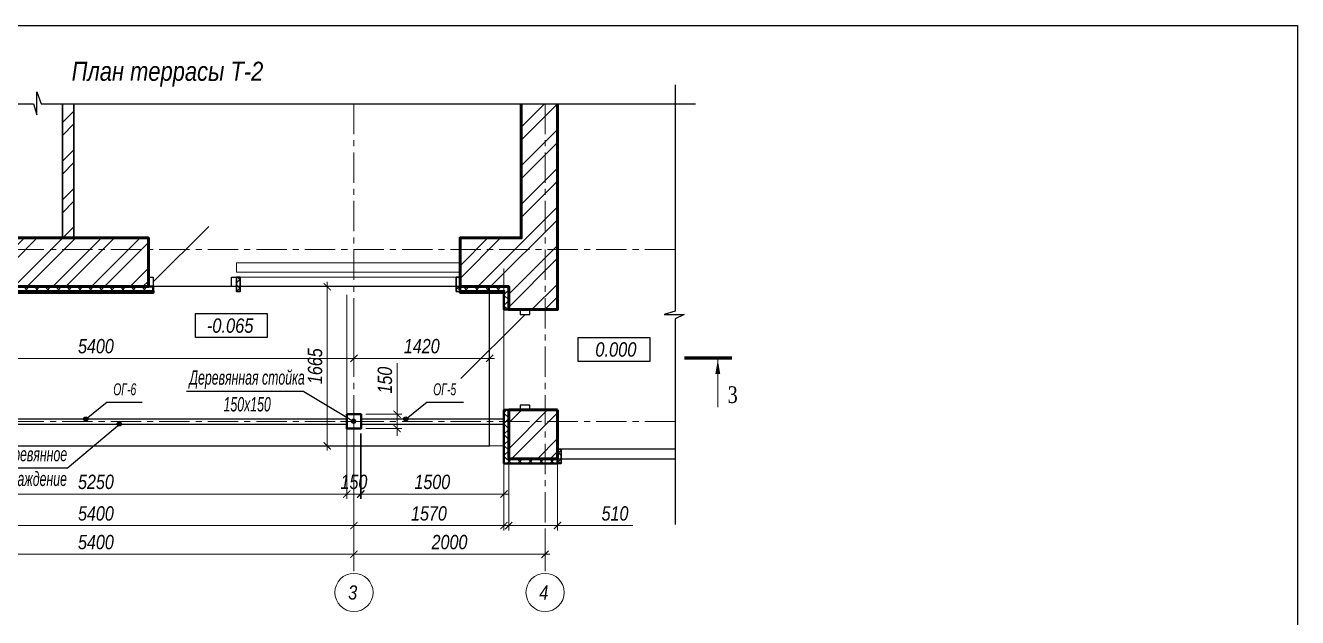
# Model space of a CAD drawing. Header units: millimetres. Extents: x 1582001 to 3303937, y 226471 to 491235.
# Drawn here: x 1638878 to 1665501, y 337753 to 350145 of the extents above; entities that cross this region are included whole.
import ezdxf
from ezdxf.enums import TextEntityAlignment as Align

# ---------------------------------------------------------------- set-up
doc = ezdxf.new("R2010")
doc.units = ezdxf.units.MM
doc.linetypes.add('CENTER', pattern=[50.8, 31.75, -6.35, 6.35, -6.35])
doc.linetypes.add('DASHDOT', pattern=[25.4, 12.7, -6.35, 0, -6.35])
doc.layers.get('Defpoints').update_dxf_attribs({"color": 255, "lineweight": 30})
for name, color, linetype, lineweight in [('A-Wall-G', 22, 'Continuous', 50), ('Двери', 173, 'Continuous', 25), ('Кирпич', 253, 'Continuous', 9), ('Лестница', 74, 'Continuous', 25), ('Окна', 4, 'Continuous', 18), ('Оси', 251, 'CENTER', 9), ('Перегородки', 202, 'Continuous', 30), ('Размеры', 7, 'Continuous', 18), ('Стены несущие', 7, 'Continuous', 40), ('СТОЙКИ', 26, 'Continuous', 40), ('Текст-пояснений', 135, 'Continuous', 15), ('Утеплитель', 145, 'Continuous', 9)]:
    doc.layers.add(name, color=color, linetype=linetype, lineweight=lineweight)
for name, color, linetype in [('Rasmer', 135, 'Continuous'), ('Text primechania', 135, 'Continuous'), ('Формуляр', 138, 'Continuous')]:
    doc.layers.add(name, color=color, linetype=linetype)
doc.styles.add('GOST 2.304', font='ARIALNI.TTF', dxfattribs={"width": 0.98, "height": 300})
doc.styles.add('Romant', font='times.ttf')
doc.styles.add('STYLE1', font='ARIALNI.TTF', dxfattribs={"height": 300})
doc.styles.add('стиль1', font='ARIALNI.TTF', dxfattribs={"width": 0.98, "height": 300})
doc.dimstyles.new('50', dxfattribs={"dimtxt": 270, "dimasz": 150, "dimexe": 100, "dimexo": 100, "dimgap": 100, "dimtad": 1, "dimdec": 0, "dimlfac": 0.5, "dimzin": 0, "dimdsep": 46, "dimtxsty": 'стиль1', "dimblk": 'ARCHTICK', "dimcen": 0, "dimdle": 100, "dimclrd": 256, "dimclre": 256, "dimclrt": 256, "dimadec": 0, "dimazin": 0, "dimtfac": 1, "dimtdec": 0, "dimtix": 1, "dimtmove": 1, "dimatfit": 0, "dimldrblk": 'DOTSMALL', "dimfxl": 0, "dimtolj": 1, "dimtzin": 0, "dimlwd": -1, "dimlwe": -1, "dimarcsym": 0})

# ---------------------------------------------------------------- blocks, each defined once
blk = doc.blocks.new('*U12')
h = blk.add_hatch()
h.set_pattern_fill('ANSI37', color=256, scale=20, angle=360, style=0)
h.set_pattern_definition([(45, (-10215.04, -115358.71), (-44.90128, 44.90128), []), (135, (-10215.04, -115358.71), (-44.90128, -44.90128), [])])
h.paths.add_polyline_path([(40, -50), (40, 50), (0, 50), (0, -50)])
h = blk.add_hatch()
h.set_pattern_fill('ANSI37', color=256, scale=20, angle=360, style=0)
h.set_pattern_definition([(45, (-8475.04, -115358.71), (-44.90128, 44.90128), []), (135, (-8475.04, -115358.71), (-44.90128, -44.90128), [])])
h.paths.add_polyline_path([(2300, -50), (2340, -50), (2340, 100), (2300, 100)])
for points in [[(0, 250), (2340, 250), (2340, 150), (0, 150)], [(0, 100), (2340, 100), (2340, 0), (0, 0)]]:
    blk.add_lwpolyline(points, close=True)
at = {"layer": 'Утеплитель', "lineweight": 30}
for points in [[(0, 100), (40, 100), (40, -50), (0, -50)], [(2300, 100), (2340, 100), (2340, -50), (2300, -50)]]:
    blk.add_lwpolyline(points, close=True, dxfattribs=at)
blk = doc.blocks.new('_ArchTick')
at = {"color": 0, "linetype": 'ByBlock', "const_width": 0.15}
blk.add_lwpolyline([(-0.5, -0.5), (0.5, 0.5)], dxfattribs=at)
blk = doc.blocks.new('*D1248')
at = {"layer": 'Defpoints', "color": 0, "lineweight": -3, "transparency": 16777216}
for p in [(1858987, 262367), (1860007, 262367), (1858987, 260967)]:
    blk.add_point(p, dxfattribs=at)
at = {"layer": 'Размеры', "transparency": 16777216}
for p, q in [((1858987, 262267), (1858987, 260867)), ((1860007, 262267), (1860007, 260867)), ((1858987, 260967), (1858837, 260967)), ((1860007, 260967), (1858987, 260967)), ((1860007, 260967), (1858987, 260967)), ((1860007, 260967), (1860157, 260967)), ((1861582, 260967), (1860007, 260967))]:
    blk.add_line(p, q, dxfattribs=at)
at = {"layer": 'Размеры', "transparency": 16777216, "xscale": 150, "yscale": 150, "zscale": 150}
blk.add_blockref('_ArchTick', (1858987, 260967), dxfattribs=at)
at = {"layer": 'Размеры', "transparency": 16777216, "xscale": 150, "yscale": 150, "zscale": 150, "rotation": 180}
blk.add_blockref('_ArchTick', (1860007, 260967), dxfattribs=at)
at = {"layer": 'Размеры', "transparency": 16777216, "insert": (1861211, 261220), "char_height": 300, "attachment_point": 5, "style": 'стиль1'}
blk.add_mtext('\\A1;510', dxfattribs=at)
blk = doc.blocks.new('_DotSmall')
at = {"color": 0, "linetype": 'ByBlock', "const_width": 0.5}
blk.add_lwpolyline([(-0.0625, 0, 1), (0.0625, 0, 1)], format="xyb", close=True, dxfattribs=at)
blk = doc.blocks.new('*D1234')
at = {"layer": 'Defpoints', "color": 0, "lineweight": -3, "transparency": 16777216}
for p in [(1855747, 262997), (1844947, 261702), (1844947, 260967)]:
    blk.add_point(p, dxfattribs=at)
at = {"layer": 'Размеры', "transparency": 16777216}
for p, q in [((1855747, 262897), (1855747, 260867)), ((1844947, 261602), (1844947, 260867)), ((1855847, 260967), (1844847, 260967))]:
    blk.add_line(p, q, dxfattribs=at)
at = {"layer": 'Размеры', "transparency": 16777216, "xscale": 150, "yscale": 150, "zscale": 150, "rotation": 180}
blk.add_blockref('_ArchTick', (1844947, 260967), dxfattribs=at)
at = {"layer": 'Размеры', "transparency": 16777216, "xscale": 150, "yscale": 150, "zscale": 150}
blk.add_blockref('_ArchTick', (1855747, 260967), dxfattribs=at)
at = {"layer": 'Размеры', "transparency": 16777216, "insert": (1850347, 261220), "char_height": 300, "attachment_point": 5, "style": 'стиль1'}
blk.add_mtext('\\A1;5400', dxfattribs=at)
blk = doc.blocks.new('*D1236')
at = {"layer": 'Defpoints', "color": 0, "lineweight": -3, "transparency": 16777216}
for p in [(1858987, 265967), (1855187, 262637), (1858987, 262637)]:
    blk.add_point(p, dxfattribs=at)
at = {"layer": 'Размеры', "transparency": 16777216}
for p, q in [((1858887, 265967), (1855087, 265967)), ((1855187, 266067), (1855187, 262537)), ((1858887, 262637), (1855087, 262637))]:
    blk.add_line(p, q, dxfattribs=at)
at = {"layer": 'Размеры', "transparency": 16777216, "xscale": 150, "yscale": 150, "zscale": 150}
for p, rotation in [((1855187, 265967), 90), ((1855187, 262637), 270)]:
    blk.add_blockref('_ArchTick', p, dxfattribs=dict(at, rotation=rotation))
at = {"layer": 'Размеры', "transparency": 16777216, "insert": (1854934, 264302), "char_height": 300, "attachment_point": 5, "rotation": 90, "style": 'стиль1'}
blk.add_mtext('\\A1;1665', dxfattribs=at)
blk = doc.blocks.new('*U16')
blk.add_line((0, -50), (-672, -722))
for points in [[(-50, 0), (-50, -50), (50, -50), (50, 0)], [(-50, -1000), (-50, -1050), (50, -1050), (50, -1000)]]:
    blk.add_lwpolyline(points, close=True)
blk = doc.blocks.new('*U23')
blk.add_line((50, 0), (630, 580))
for points in [[(0, 50), (50, 50), (50, -50), (0, -50)], [(870, 50), (920, 50), (920, -50), (870, -50)]]:
    blk.add_lwpolyline(points, close=True)
blk = doc.blocks.new('*D1256')
at = {"layer": 'Defpoints', "color": 0, "lineweight": -3, "transparency": 16777216}
for p in [(1855597, 262997), (1855897, 262997), (1855897, 261626)]:
    blk.add_point(p, dxfattribs=at)
at = {"layer": 'Размеры', "transparency": 16777216}
for p, q in [((1855597, 262897), (1855597, 261526)), ((1855897, 262897), (1855897, 261526)), ((1855597, 261626), (1855447, 261626)), ((1855597, 261626), (1855897, 261626)), ((1855897, 261626), (1856047, 261626))]:
    blk.add_line(p, q, dxfattribs=at)
at = {"layer": 'Размеры', "transparency": 16777216, "xscale": 150, "yscale": 150, "zscale": 150}
blk.add_blockref('_ArchTick', (1855597, 261626), dxfattribs=at)
at = {"layer": 'Размеры', "transparency": 16777216, "xscale": 150, "yscale": 150, "zscale": 150, "rotation": 180}
blk.add_blockref('_ArchTick', (1855897, 261626), dxfattribs=at)
at = {"layer": 'Размеры', "transparency": 16777216, "insert": (1855747, 261880), "char_height": 300, "attachment_point": 5, "style": 'стиль1'}
blk.add_mtext('\\A1;150', dxfattribs=at)
blk = doc.blocks.new('*D1237')
at = {"layer": 'Defpoints', "color": 0, "lineweight": -3, "transparency": 16777216}
for p in [(1858887, 266444), (1855747, 262997), (1858887, 260967)]:
    blk.add_point(p, dxfattribs=at)
at = {"layer": 'Размеры', "transparency": 16777216}
for p, q in [((1858887, 266344), (1858887, 260867)), ((1855747, 262897), (1855747, 260867)), ((1855647, 260967), (1858987, 260967))]:
    blk.add_line(p, q, dxfattribs=at)
at = {"layer": 'Размеры', "transparency": 16777216, "xscale": 150, "yscale": 150, "zscale": 150, "rotation": 180}
blk.add_blockref('_ArchTick', (1855747, 260967), dxfattribs=at)
at = {"layer": 'Размеры', "transparency": 16777216, "xscale": 150, "yscale": 150, "zscale": 150}
blk.add_blockref('_ArchTick', (1858887, 260967), dxfattribs=at)
at = {"layer": 'Размеры', "transparency": 16777216, "insert": (1857317, 261220), "char_height": 300, "attachment_point": 5, "style": 'стиль1'}
blk.add_mtext('\\A1;1570', dxfattribs=at)
blk = doc.blocks.new('*D1242')
at = {"layer": 'Defpoints', "color": 0, "lineweight": -3, "transparency": 16777216}
for p in [(1855597, 265894), (1845097, 262997), (1855597, 261626)]:
    blk.add_point(p, dxfattribs=at)
at = {"layer": 'Размеры', "transparency": 16777216}
for p, q in [((1855597, 265794), (1855597, 261526)), ((1845097, 262897), (1845097, 261526)), ((1844997, 261626), (1855697, 261626))]:
    blk.add_line(p, q, dxfattribs=at)
at = {"layer": 'Размеры', "transparency": 16777216, "xscale": 150, "yscale": 150, "zscale": 150, "rotation": 180}
blk.add_blockref('_ArchTick', (1845097, 261626), dxfattribs=at)
at = {"layer": 'Размеры', "transparency": 16777216, "xscale": 150, "yscale": 150, "zscale": 150}
blk.add_blockref('_ArchTick', (1855597, 261626), dxfattribs=at)
at = {"layer": 'Размеры', "transparency": 16777216, "insert": (1850347, 261880), "char_height": 300, "attachment_point": 5, "style": 'стиль1'}
blk.add_mtext('\\A1;5250', dxfattribs=at)
blk = doc.blocks.new('*D1243')
at = {"layer": 'Defpoints', "color": 0, "lineweight": -3, "transparency": 16777216}
for p in [(1858887, 266444), (1855887, 262997), (1858887, 261626)]:
    blk.add_point(p, dxfattribs=at)
at = {"layer": 'Размеры', "transparency": 16777216}
for p, q in [((1858887, 266344), (1858887, 261526)), ((1855887, 262897), (1855887, 261526)), ((1855787, 261626), (1858987, 261626))]:
    blk.add_line(p, q, dxfattribs=at)
at = {"layer": 'Размеры', "transparency": 16777216, "xscale": 150, "yscale": 150, "zscale": 150, "rotation": 180}
blk.add_blockref('_ArchTick', (1855887, 261626), dxfattribs=at)
at = {"layer": 'Размеры', "transparency": 16777216, "xscale": 150, "yscale": 150, "zscale": 150}
blk.add_blockref('_ArchTick', (1858887, 261626), dxfattribs=at)
at = {"layer": 'Размеры', "transparency": 16777216, "insert": (1857387, 261880), "char_height": 300, "attachment_point": 5, "style": 'стиль1'}
blk.add_mtext('\\A1;1500', dxfattribs=at)
blk = doc.blocks.new('*D1245')
at = {"layer": 'Defpoints', "color": 0, "lineweight": -3, "transparency": 16777216}
for p in [(1855897, 263297), (1856649, 263297), (1855897, 262997)]:
    blk.add_point(p, dxfattribs=at)
at = {"layer": 'Размеры', "transparency": 16777216}
for p, q in [((1856649, 264367), (1856649, 263297)), ((1856649, 263297), (1856649, 263447)), ((1855997, 263297), (1856749, 263297)), ((1856649, 262997), (1856649, 263297)), ((1856649, 262997), (1856649, 263297)), ((1855997, 262997), (1856749, 262997)), ((1856649, 262997), (1856649, 262847))]:
    blk.add_line(p, q, dxfattribs=at)
at = {"layer": 'Размеры', "transparency": 16777216, "xscale": 150, "yscale": 150, "zscale": 150}
for p, rotation in [((1856649, 263297), 270), ((1856649, 262997), 90)]:
    blk.add_blockref('_ArchTick', p, dxfattribs=dict(at, rotation=rotation))
at = {"layer": 'Размеры', "transparency": 16777216, "insert": (1856396, 264010), "char_height": 300, "attachment_point": 5, "rotation": 90, "style": 'стиль1'}
blk.add_mtext('\\A1;150', dxfattribs=at)
blk = doc.blocks.new('*D1246')
at = {"layer": 'Defpoints', "color": 0, "lineweight": -3, "transparency": 16777216}
for p in [(1855747, 260967), (1859747, 260967), (1855747, 260367)]:
    blk.add_point(p, dxfattribs=at)
at = {"layer": 'Размеры', "transparency": 16777216}
for p, q in [((1855747, 260867), (1855747, 260267)), ((1859747, 260867), (1859747, 260267)), ((1859847, 260367), (1855647, 260367))]:
    blk.add_line(p, q, dxfattribs=at)
at = {"layer": 'Размеры', "transparency": 16777216, "xscale": 150, "yscale": 150, "zscale": 150, "rotation": 180}
blk.add_blockref('_ArchTick', (1855747, 260367), dxfattribs=at)
at = {"layer": 'Размеры', "transparency": 16777216, "xscale": 150, "yscale": 150, "zscale": 150}
blk.add_blockref('_ArchTick', (1859747, 260367), dxfattribs=at)
at = {"layer": 'Размеры', "transparency": 16777216, "insert": (1857747, 260620), "char_height": 300, "attachment_point": 5, "style": 'стиль1'}
blk.add_mtext('\\A1;2000', dxfattribs=at)
blk = doc.blocks.new('*D1247')
at = {"layer": 'Defpoints', "color": 0, "lineweight": -3, "transparency": 16777216}
for p in [(1844947, 260967), (1855747, 260967), (1844947, 260367)]:
    blk.add_point(p, dxfattribs=at)
at = {"layer": 'Размеры', "transparency": 16777216}
for p, q in [((1844947, 260867), (1844947, 260267)), ((1855747, 260867), (1855747, 260267)), ((1855847, 260367), (1844847, 260367))]:
    blk.add_line(p, q, dxfattribs=at)
at = {"layer": 'Размеры', "transparency": 16777216, "xscale": 150, "yscale": 150, "zscale": 150, "rotation": 180}
blk.add_blockref('_ArchTick', (1844947, 260367), dxfattribs=at)
at = {"layer": 'Размеры', "transparency": 16777216, "xscale": 150, "yscale": 150, "zscale": 150}
blk.add_blockref('_ArchTick', (1855747, 260367), dxfattribs=at)
at = {"layer": 'Размеры', "transparency": 16777216, "insert": (1850347, 260620), "char_height": 300, "attachment_point": 5, "style": 'стиль1'}
blk.add_mtext('\\A1;5400', dxfattribs=at)
blk = doc.blocks.new('*D1265')
at = {"layer": 'Defpoints', "color": 0, "lineweight": -3, "transparency": 16777216}
for p in [(1844947, 265396), (1855747, 265396), (1855747, 264467)]:
    blk.add_point(p, dxfattribs=at)
at = {"layer": 'Размеры', "transparency": 16777216}
for p, q in [((1844947, 265296), (1844947, 264367)), ((1855747, 265296), (1855747, 264367)), ((1844847, 264467), (1855847, 264467))]:
    blk.add_line(p, q, dxfattribs=at)
at = {"layer": 'Размеры', "transparency": 16777216, "xscale": 150, "yscale": 150, "zscale": 150, "rotation": 180}
blk.add_blockref('_ArchTick', (1844947, 264467), dxfattribs=at)
at = {"layer": 'Размеры', "transparency": 16777216, "xscale": 150, "yscale": 150, "zscale": 150}
blk.add_blockref('_ArchTick', (1855747, 264467), dxfattribs=at)
at = {"layer": 'Размеры', "transparency": 16777216, "insert": (1850347, 264720), "char_height": 300, "attachment_point": 5, "style": 'стиль1'}
blk.add_mtext('\\A1;5400', dxfattribs=at)
blk = doc.blocks.new('*D1266')
at = {"layer": 'Defpoints', "color": 0, "lineweight": -3, "transparency": 16777216}
for p in [(1855747, 265396), (1858587, 265396), (1858587, 264467)]:
    blk.add_point(p, dxfattribs=at)
at = {"layer": 'Размеры', "transparency": 16777216}
for p, q in [((1855747, 265296), (1855747, 264367)), ((1858587, 265296), (1858587, 264367)), ((1855647, 264467), (1858687, 264467))]:
    blk.add_line(p, q, dxfattribs=at)
at = {"layer": 'Размеры', "transparency": 16777216, "xscale": 150, "yscale": 150, "zscale": 150, "rotation": 180}
blk.add_blockref('_ArchTick', (1855747, 264467), dxfattribs=at)
at = {"layer": 'Размеры', "transparency": 16777216, "xscale": 150, "yscale": 150, "zscale": 150}
blk.add_blockref('_ArchTick', (1858587, 264467), dxfattribs=at)
at = {"layer": 'Размеры', "transparency": 16777216, "insert": (1857167, 264720), "char_height": 300, "attachment_point": 5, "style": 'стиль1'}
blk.add_mtext('\\A1;1420', dxfattribs=at)
blk = doc.blocks.new('т2')
at = {"lineweight": -3, "ltscale": 100}
h = blk.add_hatch(color=256, dxfattribs=at)
edge = h.paths.add_edge_path()
edge.add_arc((1850134.9, 263195.1), 45.2, 0, 360)
h = blk.add_hatch(color=256, dxfattribs=at)
edge = h.paths.add_edge_path()
edge.add_arc((1850835.5, 263095.1), 45.2, 0, 360)
h = blk.add_hatch(color=256, dxfattribs=at)
edge = h.paths.add_edge_path()
edge.add_arc((1855740.2, 263151.2), 45.2, 0, 360)
h = blk.add_hatch(color=256, dxfattribs=at)
edge = h.paths.add_edge_path()
edge.add_arc((1856830.9, 263195.1), 45.2, 0, 360)
h = blk.add_hatch()
h.set_pattern_fill('ANSI37', color=256, scale=20, angle=360, style=0)
h.set_pattern_definition([(135, (1881637.44, 31649.65), (89.80256, 89.80256), []), (45, (1881637.44, 31649.65), (89.80256, -89.80256), [])])
h.paths.add_polyline_path([(1860087.4, 262567.1), (1860007.4, 262567.1), (1860007.4, 262267.1), (1860087.4, 262267.1)])
at = {"layer": 'Кирпич'}
h = blk.add_hatch(dxfattribs=at)
h.set_pattern_fill('ANSI32', color=0, scale=60, style=0)
h.paths.add_polyline_path([(1848607.4, 266987.1), (1851447.4, 266987.1), (1851447.4, 265967.1), (1848607.4, 265967.1)])
h.paths.add_polyline_path([(1859247.4, 269793.2), (1859247.4, 266987.1), (1857967.4, 266987.1), (1857967.4, 265967.1), (1858987.4, 265967.1), (1858987.4, 265487.1), (1860007.4, 265487.1), (1860007.4, 269793.2)])
h.paths.add_polyline_path([(1858987.4, 263387.1), (1860007.4, 263387.1), (1860007.4, 262367.1), (1858987.4, 262367.1)])
h.paths.add_polyline_path([(1840247.4, 269793.2), (1840247.4, 266987.1), (1842087.4, 266987.1), (1842087.4, 265967.1), (1839227.4, 265967.1), (1839227.4, 269793.2)])
h.paths.add_polyline_path([(1849647.4, 269793.2), (1849887.4, 269793.2), (1849887.4, 266987.1), (1849647.4, 266987.1)])
at = {"layer": 'Утеплитель'}
h = blk.add_hatch(dxfattribs=at)
h.set_pattern_fill('ANSI37', color=256, scale=50, style=0)
h.paths.add_polyline_path([(1848507.4, 265967.1), (1851547.4, 265967.1), (1851547.4, 265867.1), (1848507.4, 265867.1)])
h.paths.add_polyline_path([(1857967.4, 265967.1), (1857967.4, 265867.1), (1858887.4, 265867.1), (1858887.4, 265487.1), (1858987.4, 265487.1), (1858987.4, 265967.1)])
h.paths.add_polyline_path([(1858987.4, 263387.1), (1858887.4, 263387.1), (1858887.4, 262267.1), (1860007.4, 262267.1), (1860007.4, 262367.1), (1858987.4, 262367.1)])
h.paths.add_polyline_path([(1839227.4, 269793.2), (1839127.4, 269793.2), (1839127.4, 265867.1), (1842087.4, 265867.1), (1842087.4, 265967.1), (1839227.4, 265967.1)])
at = {"color": 0, "lineweight": -3, "ltscale": 100}
for points in [[(1838906.6, 269793.2), (1849040, 269793.2), (1849112.1, 269563.3), (1849112.1, 270043.7), (1849201.2, 269793.2), (1862894.4, 269793.2)], [(1862468.4, 270190.3), (1862468.4, 265456.5), (1862238.5, 265384.4), (1862660.7, 265384.4), (1862468.4, 265295.3), (1862468.4, 260989.2)]]:
    blk.add_lwpolyline(points, dxfattribs=at)
at = {"lineweight": -3, "ltscale": 100}
blk.add_lwpolyline([(1849647.4, 269793.2), (1849887.4, 269793.2), (1849887.4, 266987.1), (1849647.4, 266987.1)], close=True, dxfattribs=at)
at = {"ltscale": 2}
for points in [[(1852434.1, 265402), (1853934.1, 265402), (1853934.1, 264902), (1852434.1, 264902), (1852434.1, 265402)], [(1860442, 264902.7), (1861942, 264902.7), (1861942, 264402.7), (1860442, 264402.7), (1860442, 264902.7)]]:
    blk.add_lwpolyline(points, dxfattribs=at)
blk.add_lwpolyline([(1862468.4, 262567.1), (1860007.4, 262567.1), (1860007.4, 262367.1), (1862468.4, 262367.1)])
at = {"lineweight": -3, "ltscale": 100}
for centre in [(1850134.9, 263195.1), (1850835.5, 263095.1), (1855740.2, 263151.2), (1856830.9, 263195.1)]:
    blk.add_circle(centre, 45.2, dxfattribs=at)
at = {"layer": 'A-Wall-G', "ltscale": 100}
blk.add_lwpolyline([(1848507.4, 265867.1), (1848507.4, 265847.1), (1851547.4, 265847.1), (1851547.4, 265867.1)], close=True, dxfattribs=at)
blk.add_lwpolyline([(1857967.4, 265867.1), (1857967.4, 265847.1), (1858887.4, 265847.1), (1858887.4, 265867.1), (1857967.4, 265867.1)], dxfattribs=at)
at = {"layer": 'Rasmer', "ltscale": 2}
for p, q in [((1850581, 263547.6), (1851312.7, 263547.6)), ((1857276.9, 263547.6), (1858039.5, 263547.6))]:
    blk.add_line(p, q, dxfattribs=at)
for points in [[(1850581, 263547.6), (1850142.1, 263191)], [(1857276.9, 263547.6), (1856838, 263191)], [(1849742.3, 262168.8), (1850842.6, 263091)]]:
    blk.add_lwpolyline(points, dxfattribs=at)
at = {"layer": 'Text primechania', "linetype": 'ByBlock'}
for p, q in [((1854700, 263772.4), (1852242.9, 263772.4)), ((1849742.3, 262168.8), (1848231.4, 262168.8))]:
    blk.add_line(p, q, dxfattribs=at)
blk.add_lwpolyline([(1854700, 263772.4), (1855747.4, 263147.1)], dxfattribs=at)
at = {"layer": 'Лестница'}
for points in [[(1844127.4, 262967.1), (1844127.4, 262637.1), (1858587.4, 262637.1), (1858587.4, 265967.1), (1844027.4, 265967.1), (1844027.4, 263067.1)], [(1855597.4, 263191), (1845097.4, 263191)], [(1845097.4, 263091), (1855597.4, 263091)], [(1855897.4, 263091), (1858887.4, 263091), (1858887.4, 263191), (1855897.4, 263191)]]:
    blk.add_lwpolyline(points, dxfattribs=at)
at = {"layer": 'Оси', "ltscale": 20}
for p, q in [((1855747.4, 269793.2), (1855747.4, 259967.1)), ((1859747.4, 269793.2), (1859747.4, 259967.1)), ((1862468.4, 266747.1), (1837684.9, 266747.1)), ((1862468.4, 263147.1), (1837684.9, 263147.1))]:
    blk.add_line(p, q, dxfattribs=at)
at = {"layer": 'Оси', "linetype": 'DASHDOT', "ltscale": 50}
for p, q in [((1855747.4, 263473.2), (1855747.4, 262820.9)), ((1856100.6, 263147.1), (1855394.1, 263147.1))]:
    blk.add_line(p, q, dxfattribs=at)
at = {"layer": 'Оси', "linetype": 'Continuous', "ltscale": 100}
for centre in [(1855747.4, 259567.1), (1855747.4, 259567.1), (1859747.4, 259567.1), (1859747.4, 259567.1)]:
    blk.add_circle(centre, 400, dxfattribs=at)
at = {"layer": 'Перегородки'}
for p, q in [((1849647.4, 266987.1), (1849647.4, 269793.2)), ((1849887.4, 269793.2), (1849887.4, 266987.1)), ((1849887.4, 266987.1), (1849647.4, 266987.1))]:
    blk.add_line(p, q, dxfattribs=at)
at = {"layer": 'Стены несущие', "lineweight": 50}
blk.add_lwpolyline([(1860007.4, 269793.2), (1860007.4, 265487.1), (1858987.4, 265487.1), (1858987.4, 265967.1), (1857967.4, 265967.1), (1857967.4, 266987.1), (1859247.4, 266987.1), (1859247.4, 269793.2)], dxfattribs=at)
for points in [[(1848607.4, 266987.1), (1851447.4, 266987.1), (1851447.4, 265967.1), (1848607.4, 265967.1)], [(1860007.4, 263387.1), (1858987.4, 263387.1), (1858987.4, 262367.1), (1860007.4, 262367.1)]]:
    blk.add_lwpolyline(points, close=True, dxfattribs=at)
at = {"layer": 'СТОЙКИ', "ltscale": 100}
blk.add_lwpolyline([(1855597.4, 263297.1), (1855897.4, 263297.1), (1855897.4, 262997.1), (1855597.4, 262997.1), (1855597.4, 263297.1)], dxfattribs=at)
at = {"layer": 'Текст-пояснений', "linetype": 'Continuous', "ltscale": 2}
blk.add_line((1863361.8, 264442.2), (1863361.8, 263442.2), dxfattribs=at)
at = {"layer": 'Текст-пояснений', "linetype": 'Continuous', "ltscale": 2, "const_width": 70}
blk.add_lwpolyline([(1863661.8, 264477.2), (1862661.8, 264477.2)], dxfattribs=at)
at = {"layer": 'Текст-пояснений', "linetype": 'Continuous', "ltscale": 2}
blk.add_solid([(1863361.8, 264442.2), (1863412, 264141.8), (1863311.5, 264141.8)], dxfattribs=at)
at = {"layer": 'Утеплитель', "lineweight": 40}
blk.add_lwpolyline([(1848507.4, 265967.1), (1851547.4, 265967.1), (1851547.4, 265867.1), (1848507.4, 265867.1)], close=True, dxfattribs=at)
for points in [[(1857967.4, 265967.1), (1857967.4, 265867.1), (1858887.4, 265867.1), (1858887.4, 265487.1), (1858987.4, 265487.1), (1858987.4, 265967.1), (1857967.4, 265967.1)], [(1858987.4, 263387.1), (1858887.4, 263387.1), (1858887.4, 262267.1), (1860007.4, 262267.1), (1860007.4, 262367.1), (1858987.4, 262367.1), (1858987.4, 263387.1)]]:
    blk.add_lwpolyline(points, dxfattribs=at)
at = {"layer": 'Утеплитель', "lineweight": 30}
blk.add_lwpolyline([(1860087.4, 262567.1), (1860007.4, 262567.1), (1860007.4, 262267.1), (1860087.4, 262267.1)], close=True, dxfattribs=at)
at = {"layer": 'Двери', "xscale": 2, "yscale": 2, "zscale": 2}
for name, p in [('*U23', (1851447.4, 266067.1)), ('*U16', (1859327.4, 265487.1))]:
    blk.add_blockref(name, p, dxfattribs=at)
at = {"layer": 'Окна', "xscale": -2, "yscale": 2, "zscale": 2}
blk.add_blockref('*U12', (1857967.4, 265967.1), dxfattribs=at)
at = {"ltscale": 2, "attachment_point": 1, "style": 'STYLE1'}
for s, insert, char_height, width in [('План террасы Т-2', (1849839.3, 270674.9), 400, 8620.486), ('-0.065', (1852669.1, 265301.6), 300, 928.795), ('0.000', (1860799.4, 264802.2), 300, 928.795)]:
    blk.add_mtext(s, dxfattribs=dict(at, insert=insert, char_height=char_height, width=width))
at = {"layer": 'Rasmer', "ltscale": 2, "style": 'STYLE1', "width": 0.75}
for s, p in [('ОГ-6 ', (1850710.7, 263694)), ('ОГ-5 ', (1857406.6, 263694))]:
    blk.add_text(s, height=250, dxfattribs=at).set_placement(p)
at = {"layer": 'Text primechania', "linetype": 'ByBlock', "style": 'STYLE1', "width": 0.75}
for s, p in [('Деревянная стойка', (1852303.1, 263916.3)), ('150х150', (1853018.6, 263356.3)), ('Деревянное', (1848291.6, 262312.7)), ('ограждение', (1848291.6, 261795.5))]:
    blk.add_text(s, height=300, dxfattribs=at).set_placement(p)
at = {"layer": 'Оси', "linetype": 'Continuous', "ltscale": 100, "style": 'GOST 2.304'}
for s, p in [('3', (1855721, 259567.1)), ('4', (1859721, 259567.1))]:
    blk.add_text(s, height=297.2, dxfattribs=at).set_placement(p, align=Align.MIDDLE_CENTER)
at = {"layer": 'Текст-пояснений', "linetype": 'Continuous', "ltscale": 2, "style": 'Romant', "width": 0.8}
blk.add_text('3', height=350, dxfattribs=at).set_placement((1863568.2, 263532.4))
at = {"layer": 'Размеры'}
for base, p1, p2, picture, middle in [((1858887.4, 260967.1), (1855747.4, 262997.1), (1858887.4, 266444.3), '*D1237', (1857317.4, 261220.2)), ((1858887.4, 261626.3), (1855887.4, 262997.1), (1858887.4, 266444.3), '*D1243', (1857387.4, 261879.5)), ((1855597.4, 261626.3), (1845097.4, 262997.1), (1855597.4, 265894.4), '*D1242', (1850347.4, 261879.5)), ((1855747.4, 264467.1), (1844947.4, 265396.1), (1855747.4, 265396.1), '*D1265', (1850347.4, 264720.2)), ((1858587.4, 264467.1), (1855747.4, 265396.1), (1858587.4, 265396.1), '*D1266', (1857167.4, 264720.2)), ((1844947.4, 260967.1), (1855747.4, 262997.1), (1844947.4, 261702.1), '*D1234', (1850347.4, 261220.2)), ((1855897.4, 261626.3), (1855597.4, 262997.1), (1855897.4, 262997.1), '*D1256', (1855747.4, 261879.5)), ((1844947.4, 260367.1), (1855747.4, 260967.1), (1844947.4, 260967.1), '*D1247', (1850347.4, 260620.2)), ((1855747.4, 260367.1), (1859747.4, 260967.1), (1855747.4, 260967.1), '*D1246', (1857747.4, 260620.2))]:
    dim = blk.add_linear_dim(base=base, p1=p1, p2=p2, dimstyle='50', dxfattribs=at)
    dim.commit()
    dim.dimension.update_dxf_attribs({"geometry": picture, "text_midpoint": middle})
dim = blk.add_linear_dim(base=(1855187, 262637.1), p1=(1858987.4, 265967.1), p2=(1858987.4, 262637.1), angle=90, dimstyle='50', dxfattribs=at)
dim.commit()
dim.dimension.update_dxf_attribs({"geometry": '*D1236', "text_midpoint": (1854933.9, 264302.1)})
dim = blk.add_linear_dim(base=(1856648.9, 263297.1), p1=(1855897.4, 262997.1), p2=(1855897.4, 263297.1), angle=90, dimstyle='50', dxfattribs=at)
dim.commit()
dim.dimension.update_dxf_attribs({"geometry": '*D1245', "text_midpoint": (1856732.6, 264009.8), "dimtype": 160})
dim = blk.add_linear_dim(base=(1858987.4, 260967.1), p1=(1860007.4, 262367.1), p2=(1858987.4, 262367.1), dimstyle='50', dxfattribs=at)
dim.commit()
dim.dimension.update_dxf_attribs({"geometry": '*D1248', "text_midpoint": (1861210.9, 260967.1), "dimtype": 160})

msp = doc.modelspace()

# ---------------------------------------------------------------- linework, layer by layer
at = {"layer": 'Формуляр', "color": 0}
msp.add_lwpolyline([(1626000.8, 321455), (1626000.8, 350144.9), (1665500.8, 350144.9), (1665500.8, 321455)], close=True, dxfattribs=at)

# ---------------------------------------------------------------- block references
at = {"lineweight": -3}
msp.add_blockref('т2', (-209994.8, 78711.1), dxfattribs=at)

doc.saveas('drawing.dxf')
